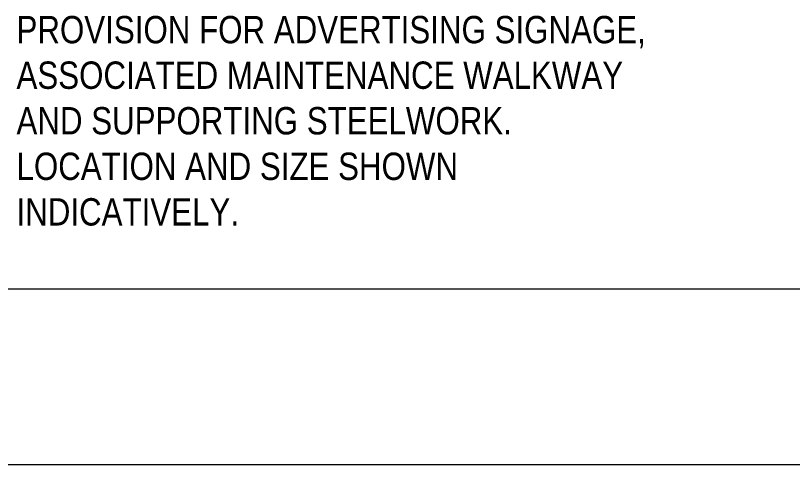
# Model space of a CAD drawing. Header units: metres. Extents: x 305 to 401, y 3 to 1216.
# Drawn here: x 311.798 to 315.353, y 1213.368 to 1215.421 of the extents above; entities that cross this region are included whole.
import ezdxf

# ---------------------------------------------------------------- set-up
doc = ezdxf.new("R2010")
doc.units = ezdxf.units.M
doc.layers.add('A-DETL', color=7, linetype='Continuous', lineweight=13)
doc.layers.add('G-ANNO-TEXT', color=7, linetype='Continuous', lineweight=9)
doc.styles.add('Arial Narrow_1', font='ARIALN.TTF', dxfattribs={"height": 0.125})

msp = doc.modelspace()

# ---------------------------------------------------------------- linework, layer by layer
at = {"layer": 'A-DETL', "color": 143, "lineweight": 18, "true_color": 0x78aac8}
for p, q in [((321.6974, 1214.1695), (308.6968, 1214.1695)), ((308.6968, 1213.3683), (321.6974, 1213.3683))]:
    msp.add_line(p, q, dxfattribs=at)

# ---------------------------------------------------------------- texts
at = {"layer": 'G-ANNO-TEXT', "char_height": 0.125, "attachment_point": 1, "style": 'Arial Narrow_1', "bg_fill": 3, "box_fill_scale": 1, "bg_fill_color": 256, "bg_fill_transparency": 0}
for s, insert in [('PROVISION FOR ADVERTISING SIGNAGE, ', (311.8023, 1215.4194)), ('ASSOCIATED MAINTENANCE WALKWAY ', (311.8023, 1215.2111)), ('AND SUPPORTING STEELWORK. ', (311.8023, 1215.0027)), ('LOCATION AND SIZE SHOWN ', (311.8023, 1214.7944)), ('INDICATIVELY.', (311.8023, 1214.586))]:
    msp.add_mtext(s, dxfattribs=dict(at, insert=insert))

doc.saveas('drawing.dxf')
